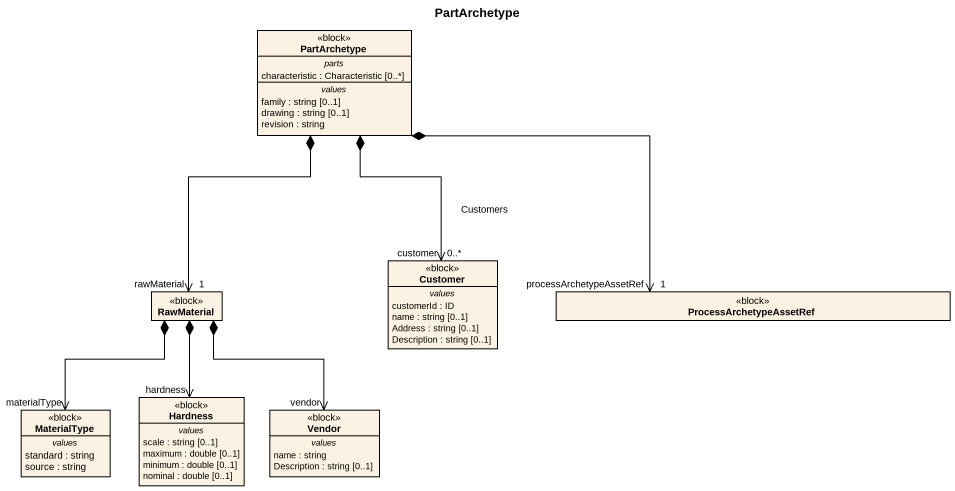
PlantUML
@startuml
title PartArchetype
hide circle
hide empty members
class PartArchetype <<block>> {
  -- parts --
  characteristic : Characteristic [0..*]
  -- values --
  family : string [0..1]
  drawing : string [0..1]
  revision : string
}
class Customer <<block>> {
  -- values --
  customerId : ID
  name : string [0..1]
  Address : string [0..1]
  Description : string [0..1]
}
class RawMaterial <<block>>
class ProcessArchetypeAssetRef <<block>>
class Hardness <<block>> {
  -- values --
  scale : string [0..1]
  maximum : double [0..1]
  minimum : double [0..1]
  nominal : double [0..1]
}
class MaterialType <<block>> {
  -- values --
  standard : string
  source : string
}
class Vendor <<block>> {
  -- values --
  name : string
  Description : string [0..1]
}
PartArchetype *--> "customer\n0..*" Customer : Customers
PartArchetype *--> "rawMaterial\n1" RawMaterial
PartArchetype *-right-> "processArchetypeAssetRef\n1" ProcessArchetypeAssetRef
RawMaterial *--> "hardness" Hardness
RawMaterial *--> "materialType" MaterialType
RawMaterial *--> "vendor" Vendor
@enduml
